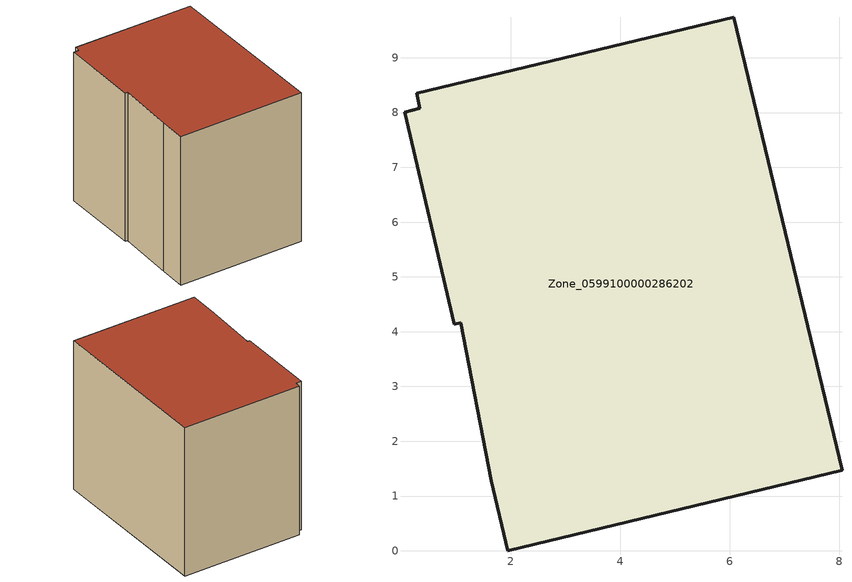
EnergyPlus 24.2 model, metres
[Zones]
Zone_0599100000286202
 floor ground (C_G): 0.07,8.01 0.34,8.08 0.29,8.35 6.07,9.74 8.05,1.47 1.95,0 1.65,1.28 1.09,4.17 0.98,4.14 z0
 wall outside (C_F): 8.05,1.47 6.07,9.74 0.29,8.35 0.34,8.08 0.07,8.01 0.98,4.14 1.09,4.17 1.65,1.28 1.95,0 8.05,1.47 z0:7.51
 roof outside (C_R): 0.34,8.08 0.07,8.01 0.98,4.14 1.09,4.17 1.65,1.28 1.95,0 8.05,1.47 6.07,9.74 0.29,8.35 z7.51
[BUILDING]
Pand.0599100000286202: North Axis=0; Terrain=City; Loads Convergence Tolerance Value=0.04; Temperature Convergence Tolerance Value=0.4; Solar Distribution=FullExterior; Maximum Number of Warmup Days=25; Minimum Number of Warmup Days=1
[Site:Location]
Rotterdam.The.Hague.AP_ZH_NLD Design_Conditions: Latitude=51.96; Longitude=4.45; Time Zone=1; Elevation=-4.5
[SITE:GROUNDTEMPERATURE:BUILDINGSURFACE]
18, 18, 18, 18, 18, 18, 18, 18, 18, 18, 18, 18
[MATERIAL] Thermal Absorptance=0.9; Solar Absorptance=0.7; Visible Absorptance=0.7
Name | Roughness | Thickness | Conductivity | Density | Specific Heat
G.TC.1965-1974 | MediumSmooth | 0.15 | 0.882353 | 540 | 1210
F.TC.1965-1974 | Rough | 0.3 | 0.697674 | 1920 | 840
R.TC.1965-1974 | MediumRough | 0.2 | 0.232558 | 1500 | 1000
[CONSTRUCTION]
C_G: G.TC.1965-1974
C_F: F.TC.1965-1974
C_R: R.TC.1965-1974
[ZONE]
Zone_0599100000286202: Type=1; Multiplier=1; Ceiling Height=Autocalculate; Volume=Autocalculate; Floor Area=autocalculate; Part of Total Floor Area=Yes
[ZONEINFILTRATION:DESIGNFLOWRATE]
Infil_Zone_0599100000286202: Zone or ZoneList or Space or SpaceList=Zone_0599100000286202; Schedule=AlwaysOn; Design Flow Rate Calculation Method=Flow/Area; Flow Rate per Floor Area=0.003; Constant Term Coefficient=1; Temperature Term Coefficient=0; Velocity Term Coefficient=0; Velocity Squared Term Coefficient=0
[HVACTEMPLATE:ZONE:IDEALLOADSAIRSYSTEM]
Zone_0599100000286202: Maximum Heating Supply Air Temperature=50; Minimum Cooling Supply Air Temperature=13; Maximum Heating Supply Air Humidity Ratio=0.0156; Minimum Cooling Supply Air Humidity Ratio=0.0077; Heating Limit=NoLimit; Cooling Limit=NoLimit; Dehumidification Control Type=ConstantSensibleHeatRatio; Cooling Sensible Heat Ratio=0.7; Dehumidification Setpoint=60; Humidification Control Type=None; Humidification Setpoint=30; Outdoor Air Method=None; Outdoor Air Flow Rate per Person=0.00944; Outdoor Air Flow Rate per Zone Floor Area=0; Outdoor Air Flow Rate per Zone=0; Demand Controlled Ventilation Type=None; Outdoor Air Economizer Type=NoEconomizer; Heat Recovery Type=None; Sensible Heat Recovery Effectiveness=0.7; Latent Heat Recovery Effectiveness=0.65
[ZONECONTROL:THERMOSTAT]
ThermostatControl_Zone_0599100000286202: Zone or ZoneList=Zone_0599100000286202; Control Type Schedule=DualSetpointControlType; Control 1=Thermostat_Zone_0599100000286202; Temperature Difference Between Cutout And Setpoint=0
[THERMOSTATSETPOINT:DUALSETPOINT]
Thermostat_Zone_0599100000286202: Heating Setpoint Temperature Schedule=HeatingSetpoint_Zone_0599100000286202; Cooling Setpoint Temperature Schedule=CoolingSetpoint_Zone_0599100000286202
[SCHEDULE:COMPACT]
HeatingSetpoint_Zone_0599100000286202: Through: 12/31, For: AllDays, Until: 24:00, 21
CoolingSetpoint_Zone_0599100000286202: Through: 12/31, For: AllDays, Until: 24:00, 24
DualSetpointControlType: Through: 12/31, For: AllDays, Until: 24:00, 4
AlwaysOn: Through: 12/31, For: AllDays, Until: 24:00, 1
